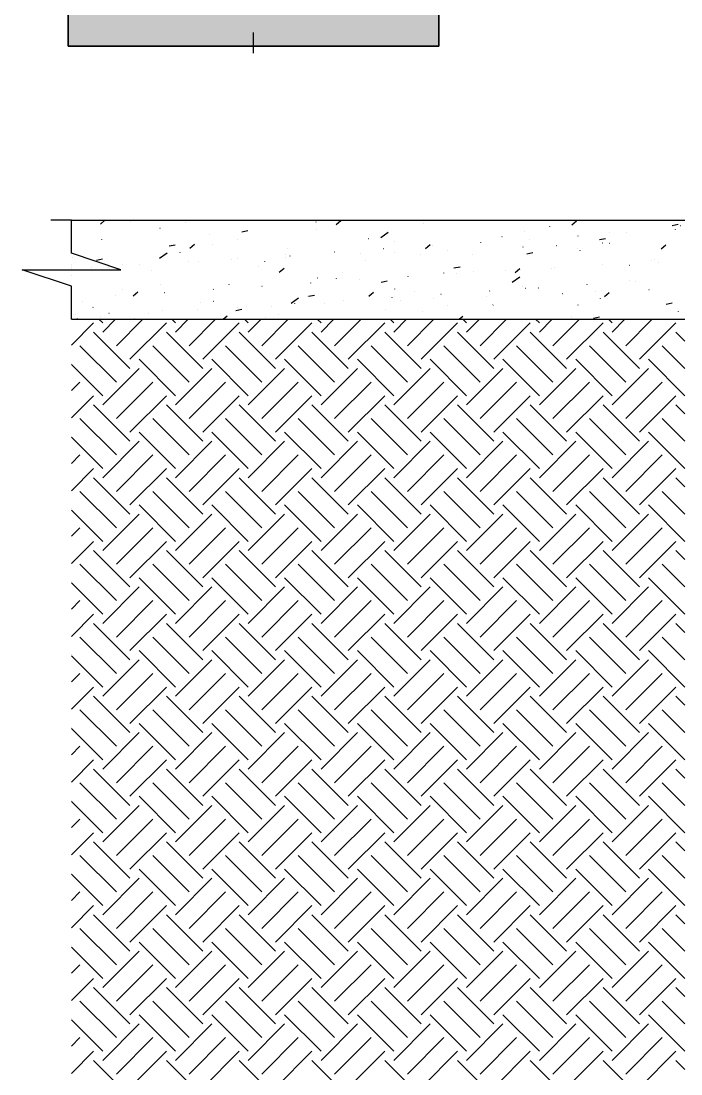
# Model space of a CAD drawing. Extents: x 0 to 119, y 0 to 84.
# Drawn here: x 52.22 to 55.42, y 27.98 to 33.09 of the extents above; entities that cross this region are included whole.
import ezdxf

# ---------------------------------------------------------------- set-up
doc = ezdxf.new("R2010")
doc.units = 0
doc.header["$MEASUREMENT"] = 0
doc.linetypes.add('ESTILO_TQS_0002', pattern=[0.4, 0.1, -0.3])
for name, color, linetype in [('1', 3, 'CONTINUOUS'), ('10', 252, 'CONTINUOUS'), ('18', 6, 'CONTINUOUS'), ('3', 7, 'CONTINUOUS'), ('32', 250, 'CONTINUOUS'), ('50', 7, 'CONTINUOUS')]:
    doc.layers.add(name, color=color, linetype=linetype)

msp = doc.modelspace()

# ---------------------------------------------------------------- linework, layer by layer
at = {"layer": '1', "color": 3, "linetype": 'Continuous'}
for p, q in [((52.612019, 31.621447), (52.59403, 31.639437)), ((52.612019, 31.577253), (52.674202, 31.639437)), ((52.67831, 31.510962), (52.806785, 31.639437)), ((52.965572, 31.621447), (52.947583, 31.639437)), ((52.965572, 31.577253), (53.027756, 31.639437)), ((53.031864, 31.510962), (53.160338, 31.639437)), ((53.319126, 31.621447), (53.301136, 31.639437)), ((53.319126, 31.577253), (53.381309, 31.639437)), ((53.385417, 31.510962), (53.513892, 31.639437)), ((53.672679, 31.621447), (53.65469, 31.639437)), ((53.672679, 31.577253), (53.734863, 31.639437)), ((53.73897, 31.510962), (53.867445, 31.639437)), ((54.026232, 31.621447), (54.008243, 31.639437)), ((54.026232, 31.577253), (54.088416, 31.639437)), ((54.092524, 31.510962), (54.220998, 31.639437)), ((54.379786, 31.621447), (54.361796, 31.639437)), ((54.379786, 31.577253), (54.441969, 31.639437)), ((54.446077, 31.510962), (54.574552, 31.639437)), ((54.733339, 31.621447), (54.71535, 31.639437)), ((54.733339, 31.577253), (54.795523, 31.639437)), ((54.79963, 31.510962), (54.928105, 31.639437)), ((55.086893, 31.621447), (55.068903, 31.639437)), ((55.086893, 31.577253), (55.149076, 31.639437)), ((55.153184, 31.510962), (55.281659, 31.639437)), ((52.460299, 31.513921), (52.567825, 31.621447)), ((52.744601, 31.44467), (52.921378, 31.621447)), ((53.098155, 31.44467), (53.274931, 31.621447)), ((53.451708, 31.44467), (53.628485, 31.621447)), ((53.805262, 31.44467), (53.982038, 31.621447)), ((54.158815, 31.44467), (54.335592, 31.621447)), ((54.512368, 31.44467), (54.689145, 31.621447)), ((54.865922, 31.44467), (55.042698, 31.621447)), ((55.219475, 31.44467), (55.396252, 31.621447)), ((52.744601, 31.400476), (52.567825, 31.577253)), ((53.098155, 31.400476), (52.921378, 31.577253)), ((53.451708, 31.400476), (53.274931, 31.577253)), ((53.805262, 31.400476), (53.628485, 31.577253)), ((54.158815, 31.400476), (53.982038, 31.577253)), ((54.512368, 31.400476), (54.335592, 31.577253)), ((54.865922, 31.400476), (54.689145, 31.577253)), ((55.219475, 31.400476), (55.042698, 31.577253)), ((55.440299, 31.533206), (55.396252, 31.577253)), ((52.67831, 31.334185), (52.501533, 31.510962)), ((53.031864, 31.334185), (52.855087, 31.510962)), ((53.385417, 31.334185), (53.20864, 31.510962)), ((53.73897, 31.334185), (53.562194, 31.510962)), ((54.092524, 31.334185), (53.915747, 31.510962)), ((54.446077, 31.334185), (54.2693, 31.510962)), ((54.79963, 31.334185), (54.622854, 31.510962)), ((55.153184, 31.334185), (54.976407, 31.510962)), ((55.440299, 31.400624), (55.329961, 31.510962)), ((52.965572, 31.267894), (52.788796, 31.44467)), ((53.319126, 31.267894), (53.142349, 31.44467)), ((53.672679, 31.267894), (53.495902, 31.44467)), ((54.026232, 31.267894), (53.849456, 31.44467)), ((54.379786, 31.267894), (54.203009, 31.44467)), ((54.733339, 31.267894), (54.556563, 31.44467)), ((55.086893, 31.267894), (54.910116, 31.44467)), ((55.440299, 31.268041), (55.263669, 31.44467)), ((52.460299, 31.425533), (52.460299, 31.425533)), ((52.612019, 31.267894), (52.460299, 31.419614)), ((52.612019, 31.2237), (52.788796, 31.400476)), ((52.965572, 31.2237), (53.142349, 31.400476)), ((53.319126, 31.2237), (53.495902, 31.400476)), ((53.672679, 31.2237), (53.849456, 31.400476)), ((54.026232, 31.2237), (54.203009, 31.400476)), ((54.379786, 31.2237), (54.556563, 31.400476)), ((54.733339, 31.2237), (54.910116, 31.400476)), ((55.086893, 31.2237), (55.263669, 31.400476)), ((52.460299, 31.29295), (52.501533, 31.334185)), ((52.67831, 31.157408), (52.855087, 31.334185)), ((53.031864, 31.157408), (53.20864, 31.334185)), ((53.385417, 31.157408), (53.562194, 31.334185)), ((53.73897, 31.157408), (53.915747, 31.334185)), ((54.092524, 31.157408), (54.2693, 31.334185)), ((54.446077, 31.157408), (54.622854, 31.334185)), ((54.79963, 31.157408), (54.976407, 31.334185)), ((55.153184, 31.157408), (55.329961, 31.334185)), ((52.460299, 31.160368), (52.567825, 31.267894)), ((52.744601, 31.091117), (52.921378, 31.267894)), ((53.098155, 31.091117), (53.274931, 31.267894)), ((53.451708, 31.091117), (53.628485, 31.267894)), ((53.805262, 31.091117), (53.982038, 31.267894)), ((54.158815, 31.091117), (54.335592, 31.267894)), ((54.512368, 31.091117), (54.689145, 31.267894)), ((54.865922, 31.091117), (55.042698, 31.267894)), ((55.219475, 31.091117), (55.396252, 31.267894)), ((52.744601, 31.046923), (52.567825, 31.2237)), ((53.098155, 31.046923), (52.921378, 31.2237)), ((53.451708, 31.046923), (53.274931, 31.2237)), ((53.805262, 31.046923), (53.628485, 31.2237)), ((54.158815, 31.046923), (53.982038, 31.2237)), ((54.512368, 31.046923), (54.335592, 31.2237)), ((54.865922, 31.046923), (54.689145, 31.2237)), ((55.219475, 31.046923), (55.042698, 31.2237)), ((55.440299, 31.179653), (55.396252, 31.2237)), ((52.67831, 30.980632), (52.501533, 31.157408)), ((53.031864, 30.980632), (52.855087, 31.157408)), ((53.385417, 30.980632), (53.20864, 31.157408)), ((53.73897, 30.980632), (53.562194, 31.157408)), ((54.092524, 30.980632), (53.915747, 31.157408)), ((54.446077, 30.980632), (54.2693, 31.157408)), ((54.79963, 30.980632), (54.622854, 31.157408)), ((55.153184, 30.980632), (54.976407, 31.157408)), ((55.440299, 31.04707), (55.329961, 31.157408)), ((52.965572, 30.91434), (52.788796, 31.091117)), ((53.319126, 30.91434), (53.142349, 31.091117)), ((53.672679, 30.91434), (53.495902, 31.091117)), ((54.026232, 30.91434), (53.849456, 31.091117)), ((54.379786, 30.91434), (54.203009, 31.091117)), ((54.733339, 30.91434), (54.556563, 31.091117)), ((55.086893, 30.91434), (54.910116, 31.091117)), ((55.440299, 30.914488), (55.263669, 31.091117)), ((52.460299, 31.071979), (52.460299, 31.071979)), ((52.612019, 30.91434), (52.460299, 31.06606)), ((52.612019, 30.870146), (52.788796, 31.046923)), ((52.965572, 30.870146), (53.142349, 31.046923)), ((53.319126, 30.870146), (53.495902, 31.046923)), ((53.672679, 30.870146), (53.849456, 31.046923)), ((54.026232, 30.870146), (54.203009, 31.046923)), ((54.379786, 30.870146), (54.556563, 31.046923)), ((54.733339, 30.870146), (54.910116, 31.046923)), ((55.086893, 30.870146), (55.263669, 31.046923)), ((52.460299, 30.939397), (52.501533, 30.980632)), ((52.67831, 30.803855), (52.855087, 30.980632)), ((53.031864, 30.803855), (53.20864, 30.980632)), ((53.385417, 30.803855), (53.562194, 30.980632)), ((53.73897, 30.803855), (53.915747, 30.980632)), ((54.092524, 30.803855), (54.2693, 30.980632)), ((54.446077, 30.803855), (54.622854, 30.980632)), ((54.79963, 30.803855), (54.976407, 30.980632)), ((55.153184, 30.803855), (55.329961, 30.980632)), ((52.460299, 30.806814), (52.567825, 30.91434)), ((52.744601, 30.69337), (52.567825, 30.870146)), ((52.744601, 30.737564), (52.921378, 30.91434)), ((53.098155, 30.69337), (52.921378, 30.870146)), ((53.098155, 30.737564), (53.274931, 30.91434)), ((53.451708, 30.69337), (53.274931, 30.870146)), ((53.451708, 30.737564), (53.628485, 30.91434)), ((53.805262, 30.69337), (53.628485, 30.870146)), ((53.805262, 30.737564), (53.982038, 30.91434)), ((54.158815, 30.69337), (53.982038, 30.870146)), ((54.158815, 30.737564), (54.335592, 30.91434)), ((54.512368, 30.69337), (54.335592, 30.870146)), ((54.512368, 30.737564), (54.689145, 30.91434)), ((54.865922, 30.69337), (54.689145, 30.870146)), ((54.865922, 30.737564), (55.042698, 30.91434)), ((55.219475, 30.69337), (55.042698, 30.870146)), ((55.219475, 30.737564), (55.396252, 30.91434)), ((55.440299, 30.826099), (55.396252, 30.870146)), ((52.67831, 30.627078), (52.501533, 30.803855)), ((53.031864, 30.627078), (52.855087, 30.803855)), ((53.385417, 30.627078), (53.20864, 30.803855)), ((53.73897, 30.627078), (53.562194, 30.803855)), ((54.092524, 30.627078), (53.915747, 30.803855)), ((54.446077, 30.627078), (54.2693, 30.803855)), ((54.79963, 30.627078), (54.622854, 30.803855)), ((55.153184, 30.627078), (54.976407, 30.803855)), ((55.440299, 30.693517), (55.329961, 30.803855)), ((52.460299, 30.718426), (52.460299, 30.718426)), ((52.965572, 30.560787), (52.788796, 30.737564)), ((53.319126, 30.560787), (53.142349, 30.737564)), ((53.672679, 30.560787), (53.495902, 30.737564)), ((54.026232, 30.560787), (53.849456, 30.737564)), ((54.379786, 30.560787), (54.203009, 30.737564)), ((54.733339, 30.560787), (54.556563, 30.737564)), ((55.086893, 30.560787), (54.910116, 30.737564)), ((55.440299, 30.560934), (55.263669, 30.737564)), ((52.612019, 30.560787), (52.460299, 30.712507)), ((52.612019, 30.516593), (52.788796, 30.69337)), ((52.965572, 30.516593), (53.142349, 30.69337)), ((53.319126, 30.516593), (53.495902, 30.69337)), ((53.672679, 30.516593), (53.849456, 30.69337)), ((54.026232, 30.516593), (54.203009, 30.69337)), ((54.379786, 30.516593), (54.556563, 30.69337)), ((54.733339, 30.516593), (54.910116, 30.69337)), ((55.086893, 30.516593), (55.263669, 30.69337)), ((52.460299, 30.585844), (52.501533, 30.627078)), ((52.67831, 30.450302), (52.855087, 30.627078)), ((53.031864, 30.450302), (53.20864, 30.627078)), ((53.385417, 30.450302), (53.562194, 30.627078)), ((53.73897, 30.450302), (53.915747, 30.627078)), ((54.092524, 30.450302), (54.2693, 30.627078)), ((54.446077, 30.450302), (54.622854, 30.627078)), ((54.79963, 30.450302), (54.976407, 30.627078)), ((55.153184, 30.450302), (55.329961, 30.627078)), ((52.460299, 30.453261), (52.567825, 30.560787)), ((52.744601, 30.339816), (52.567825, 30.516593)), ((52.744601, 30.38401), (52.921378, 30.560787)), ((53.098155, 30.339816), (52.921378, 30.516593)), ((53.098155, 30.38401), (53.274931, 30.560787)), ((53.451708, 30.339816), (53.274931, 30.516593)), ((53.451708, 30.38401), (53.628485, 30.560787)), ((53.805262, 30.339816), (53.628485, 30.516593)), ((53.805262, 30.38401), (53.982038, 30.560787)), ((54.158815, 30.339816), (53.982038, 30.516593)), ((54.158815, 30.38401), (54.335592, 30.560787)), ((54.512368, 30.339816), (54.335592, 30.516593)), ((54.512368, 30.38401), (54.689145, 30.560787)), ((54.865922, 30.339816), (54.689145, 30.516593)), ((54.865922, 30.38401), (55.042698, 30.560787)), ((55.219475, 30.339816), (55.042698, 30.516593)), ((55.219475, 30.38401), (55.396252, 30.560787)), ((55.440299, 30.472546), (55.396252, 30.516593)), ((52.67831, 30.273525), (52.501533, 30.450302)), ((53.031864, 30.273525), (52.855087, 30.450302)), ((53.385417, 30.273525), (53.20864, 30.450302)), ((53.73897, 30.273525), (53.562194, 30.450302)), ((54.092524, 30.273525), (53.915747, 30.450302)), ((54.446077, 30.273525), (54.2693, 30.450302)), ((54.79963, 30.273525), (54.622854, 30.450302)), ((55.153184, 30.273525), (54.976407, 30.450302)), ((55.440299, 30.339963), (55.329961, 30.450302)), ((52.460299, 30.364873), (52.460299, 30.364873)), ((52.612019, 30.207234), (52.460299, 30.358954)), ((52.965572, 30.207234), (52.788796, 30.38401)), ((53.319126, 30.207234), (53.142349, 30.38401)), ((53.672679, 30.207234), (53.495902, 30.38401)), ((54.026232, 30.207234), (53.849456, 30.38401)), ((54.379786, 30.207234), (54.203009, 30.38401)), ((54.733339, 30.207234), (54.556563, 30.38401)), ((55.086893, 30.207234), (54.910116, 30.38401)), ((55.440299, 30.207381), (55.263669, 30.38401)), ((52.612019, 30.163039), (52.788796, 30.339816)), ((52.965572, 30.163039), (53.142349, 30.339816)), ((53.319126, 30.163039), (53.495902, 30.339816)), ((53.672679, 30.163039), (53.849456, 30.339816)), ((54.026232, 30.163039), (54.203009, 30.339816)), ((54.379786, 30.163039), (54.556563, 30.339816)), ((54.733339, 30.163039), (54.910116, 30.339816)), ((55.086893, 30.163039), (55.263669, 30.339816)), ((52.460299, 30.23229), (52.501533, 30.273525)), ((52.67831, 30.096748), (52.855087, 30.273525)), ((53.031864, 30.096748), (53.20864, 30.273525)), ((53.385417, 30.096748), (53.562194, 30.273525)), ((53.73897, 30.096748), (53.915747, 30.273525)), ((54.092524, 30.096748), (54.2693, 30.273525)), ((54.446077, 30.096748), (54.622854, 30.273525)), ((54.79963, 30.096748), (54.976407, 30.273525)), ((55.153184, 30.096748), (55.329961, 30.273525)), ((52.460299, 30.099708), (52.567825, 30.207234)), ((52.744601, 30.030457), (52.921378, 30.207234)), ((53.098155, 30.030457), (53.274931, 30.207234)), ((53.451708, 30.030457), (53.628485, 30.207234)), ((53.805262, 30.030457), (53.982038, 30.207234)), ((54.158815, 30.030457), (54.335592, 30.207234)), ((54.512368, 30.030457), (54.689145, 30.207234)), ((54.865922, 30.030457), (55.042698, 30.207234)), ((55.219475, 30.030457), (55.396252, 30.207234)), ((52.744601, 29.986263), (52.567825, 30.163039)), ((53.098155, 29.986263), (52.921378, 30.163039)), ((53.451708, 29.986263), (53.274931, 30.163039)), ((53.805262, 29.986263), (53.628485, 30.163039)), ((54.158815, 29.986263), (53.982038, 30.163039)), ((54.512368, 29.986263), (54.335592, 30.163039)), ((54.865922, 29.986263), (54.689145, 30.163039)), ((55.219475, 29.986263), (55.042698, 30.163039)), ((55.440299, 30.118992), (55.396252, 30.163039)), ((52.67831, 29.919971), (52.501533, 30.096748)), ((53.031864, 29.919971), (52.855087, 30.096748)), ((53.385417, 29.919971), (53.20864, 30.096748)), ((53.73897, 29.919971), (53.562194, 30.096748)), ((54.092524, 29.919971), (53.915747, 30.096748)), ((54.446077, 29.919971), (54.2693, 30.096748)), ((54.79963, 29.919971), (54.622854, 30.096748)), ((55.153184, 29.919971), (54.976407, 30.096748)), ((55.440299, 29.98641), (55.329961, 30.096748)), ((52.460299, 30.011319), (52.460299, 30.011319)), ((52.612019, 29.85368), (52.460299, 30.0054)), ((52.965572, 29.85368), (52.788796, 30.030457)), ((53.319126, 29.85368), (53.142349, 30.030457)), ((53.672679, 29.85368), (53.495902, 30.030457)), ((54.026232, 29.85368), (53.849456, 30.030457)), ((54.379786, 29.85368), (54.203009, 30.030457)), ((54.733339, 29.85368), (54.556563, 30.030457)), ((55.086893, 29.85368), (54.910116, 30.030457)), ((55.440299, 29.853827), (55.263669, 30.030457)), ((52.612019, 29.809486), (52.788796, 29.986263)), ((52.965572, 29.809486), (53.142349, 29.986263)), ((53.319126, 29.809486), (53.495902, 29.986263)), ((53.672679, 29.809486), (53.849456, 29.986263)), ((54.026232, 29.809486), (54.203009, 29.986263)), ((54.379786, 29.809486), (54.556563, 29.986263)), ((54.733339, 29.809486), (54.910116, 29.986263)), ((55.086893, 29.809486), (55.263669, 29.986263)), ((52.460299, 29.878737), (52.501533, 29.919971)), ((52.67831, 29.743195), (52.855087, 29.919971)), ((53.031864, 29.743195), (53.20864, 29.919971)), ((53.385417, 29.743195), (53.562194, 29.919971)), ((53.73897, 29.743195), (53.915747, 29.919971)), ((54.092524, 29.743195), (54.2693, 29.919971)), ((54.446077, 29.743195), (54.622854, 29.919971)), ((54.79963, 29.743195), (54.976407, 29.919971)), ((55.153184, 29.743195), (55.329961, 29.919971)), ((52.460299, 29.746154), (52.567825, 29.85368)), ((52.744601, 29.676904), (52.921378, 29.85368)), ((53.098155, 29.676904), (53.274931, 29.85368)), ((53.451708, 29.676904), (53.628485, 29.85368)), ((53.805262, 29.676904), (53.982038, 29.85368)), ((54.158815, 29.676904), (54.335592, 29.85368)), ((54.512368, 29.676904), (54.689145, 29.85368)), ((54.865922, 29.676904), (55.042698, 29.85368)), ((55.219475, 29.676904), (55.396252, 29.85368)), ((52.744601, 29.632709), (52.567825, 29.809486)), ((53.098155, 29.632709), (52.921378, 29.809486)), ((53.451708, 29.632709), (53.274931, 29.809486)), ((53.805262, 29.632709), (53.628485, 29.809486)), ((54.158815, 29.632709), (53.982038, 29.809486)), ((54.512368, 29.632709), (54.335592, 29.809486)), ((54.865922, 29.632709), (54.689145, 29.809486)), ((55.219475, 29.632709), (55.042698, 29.809486)), ((55.440299, 29.765439), (55.396252, 29.809486)), ((52.67831, 29.566418), (52.501533, 29.743195)), ((53.031864, 29.566418), (52.855087, 29.743195)), ((53.385417, 29.566418), (53.20864, 29.743195)), ((53.73897, 29.566418), (53.562194, 29.743195)), ((54.092524, 29.566418), (53.915747, 29.743195)), ((54.446077, 29.566418), (54.2693, 29.743195)), ((54.79963, 29.566418), (54.622854, 29.743195)), ((55.153184, 29.566418), (54.976407, 29.743195)), ((55.440299, 29.632857), (55.329961, 29.743195)), ((52.460299, 29.657766), (52.460299, 29.657766)), ((52.612019, 29.500127), (52.460299, 29.651847)), ((52.965572, 29.500127), (52.788796, 29.676904)), ((53.319126, 29.500127), (53.142349, 29.676904)), ((53.672679, 29.500127), (53.495902, 29.676904)), ((54.026232, 29.500127), (53.849456, 29.676904)), ((54.379786, 29.500127), (54.203009, 29.676904)), ((54.733339, 29.500127), (54.556563, 29.676904)), ((55.086893, 29.500127), (54.910116, 29.676904)), ((55.440299, 29.500274), (55.263669, 29.676904)), ((52.612019, 29.455933), (52.788796, 29.632709)), ((52.965572, 29.455933), (53.142349, 29.632709)), ((53.319126, 29.455933), (53.495902, 29.632709)), ((53.672679, 29.455933), (53.849456, 29.632709)), ((54.026232, 29.455933), (54.203009, 29.632709)), ((54.379786, 29.455933), (54.556563, 29.632709)), ((54.733339, 29.455933), (54.910116, 29.632709)), ((55.086893, 29.455933), (55.263669, 29.632709)), ((52.460299, 29.525183), (52.501533, 29.566418)), ((52.67831, 29.389641), (52.855087, 29.566418)), ((53.031864, 29.389641), (53.20864, 29.566418)), ((53.385417, 29.389641), (53.562194, 29.566418)), ((53.73897, 29.389641), (53.915747, 29.566418)), ((54.092524, 29.389641), (54.2693, 29.566418)), ((54.446077, 29.389641), (54.622854, 29.566418)), ((54.79963, 29.389641), (54.976407, 29.566418)), ((55.153184, 29.389641), (55.329961, 29.566418)), ((52.460299, 29.392601), (52.567825, 29.500127)), ((52.744601, 29.32335), (52.921378, 29.500127)), ((53.098155, 29.32335), (53.274931, 29.500127)), ((53.451708, 29.32335), (53.628485, 29.500127)), ((53.805262, 29.32335), (53.982038, 29.500127)), ((54.158815, 29.32335), (54.335592, 29.500127)), ((54.512368, 29.32335), (54.689145, 29.500127)), ((54.865922, 29.32335), (55.042698, 29.500127)), ((55.219475, 29.32335), (55.396252, 29.500127)), ((52.744601, 29.279156), (52.567825, 29.455933)), ((53.098155, 29.279156), (52.921378, 29.455933)), ((53.451708, 29.279156), (53.274931, 29.455933)), ((53.805262, 29.279156), (53.628485, 29.455933)), ((54.158815, 29.279156), (53.982038, 29.455933)), ((54.512368, 29.279156), (54.335592, 29.455933)), ((54.865922, 29.279156), (54.689145, 29.455933)), ((55.219475, 29.279156), (55.042698, 29.455933)), ((55.440299, 29.411886), (55.396252, 29.455933)), ((52.67831, 29.212865), (52.501533, 29.389641)), ((53.031864, 29.212865), (52.855087, 29.389641)), ((53.385417, 29.212865), (53.20864, 29.389641)), ((53.73897, 29.212865), (53.562194, 29.389641)), ((54.092524, 29.212865), (53.915747, 29.389641)), ((54.446077, 29.212865), (54.2693, 29.389641)), ((54.79963, 29.212865), (54.622854, 29.389641)), ((55.153184, 29.212865), (54.976407, 29.389641)), ((55.440299, 29.279303), (55.329961, 29.389641)), ((52.460299, 29.304213), (52.460299, 29.304213)), ((52.612019, 29.146573), (52.460299, 29.298294)), ((52.965572, 29.146573), (52.788796, 29.32335)), ((53.319126, 29.146573), (53.142349, 29.32335)), ((53.672679, 29.146573), (53.495902, 29.32335)), ((54.026232, 29.146573), (53.849456, 29.32335)), ((54.379786, 29.146573), (54.203009, 29.32335)), ((54.733339, 29.146573), (54.556563, 29.32335)), ((55.086893, 29.146573), (54.910116, 29.32335)), ((55.440299, 29.146721), (55.263669, 29.32335)), ((52.612019, 29.102379), (52.788796, 29.279156)), ((52.965572, 29.102379), (53.142349, 29.279156)), ((53.319126, 29.102379), (53.495902, 29.279156)), ((53.672679, 29.102379), (53.849456, 29.279156)), ((54.026232, 29.102379), (54.203009, 29.279156)), ((54.379786, 29.102379), (54.556563, 29.279156)), ((54.733339, 29.102379), (54.910116, 29.279156)), ((55.086893, 29.102379), (55.263669, 29.279156)), ((52.460299, 29.17163), (52.501533, 29.212865)), ((52.67831, 29.036088), (52.855087, 29.212865)), ((53.031864, 29.036088), (53.20864, 29.212865)), ((53.385417, 29.036088), (53.562194, 29.212865)), ((53.73897, 29.036088), (53.915747, 29.212865)), ((54.092524, 29.036088), (54.2693, 29.212865)), ((54.446077, 29.036088), (54.622854, 29.212865)), ((54.79963, 29.036088), (54.976407, 29.212865)), ((55.153184, 29.036088), (55.329961, 29.212865)), ((52.460299, 29.039047), (52.567825, 29.146573)), ((52.744601, 28.969797), (52.921378, 29.146573)), ((53.098155, 28.969797), (53.274931, 29.146573)), ((53.451708, 28.969797), (53.628485, 29.146573)), ((53.805262, 28.969797), (53.982038, 29.146573)), ((54.158815, 28.969797), (54.335592, 29.146573)), ((54.512368, 28.969797), (54.689145, 29.146573)), ((54.865922, 28.969797), (55.042698, 29.146573)), ((55.219475, 28.969797), (55.396252, 29.146573)), ((52.744601, 28.925603), (52.567825, 29.102379)), ((53.098155, 28.925603), (52.921378, 29.102379)), ((53.451708, 28.925603), (53.274931, 29.102379)), ((53.805262, 28.925603), (53.628485, 29.102379)), ((54.158815, 28.925603), (53.982038, 29.102379)), ((54.512368, 28.925603), (54.335592, 29.102379)), ((54.865922, 28.925603), (54.689145, 29.102379)), ((55.219475, 28.925603), (55.042698, 29.102379)), ((55.440299, 29.058332), (55.396252, 29.102379)), ((52.67831, 28.859311), (52.501533, 29.036088)), ((53.031864, 28.859311), (52.855087, 29.036088)), ((53.385417, 28.859311), (53.20864, 29.036088)), ((53.73897, 28.859311), (53.562194, 29.036088)), ((54.092524, 28.859311), (53.915747, 29.036088)), ((54.446077, 28.859311), (54.2693, 29.036088)), ((54.79963, 28.859311), (54.622854, 29.036088)), ((55.153184, 28.859311), (54.976407, 29.036088)), ((55.440299, 28.92575), (55.329961, 29.036088)), ((52.460299, 28.950659), (52.460299, 28.950659)), ((52.612019, 28.79302), (52.460299, 28.94474)), ((52.965572, 28.79302), (52.788796, 28.969797)), ((53.319126, 28.79302), (53.142349, 28.969797)), ((53.672679, 28.79302), (53.495902, 28.969797)), ((54.026232, 28.79302), (53.849456, 28.969797)), ((54.379786, 28.79302), (54.203009, 28.969797)), ((54.733339, 28.79302), (54.556563, 28.969797)), ((55.086893, 28.79302), (54.910116, 28.969797)), ((55.440299, 28.793167), (55.263669, 28.969797)), ((52.612019, 28.748826), (52.788796, 28.925603)), ((52.965572, 28.748826), (53.142349, 28.925603)), ((53.319126, 28.748826), (53.495902, 28.925603)), ((53.672679, 28.748826), (53.849456, 28.925603)), ((54.026232, 28.748826), (54.203009, 28.925603)), ((54.379786, 28.748826), (54.556563, 28.925603)), ((54.733339, 28.748826), (54.910116, 28.925603)), ((55.086893, 28.748826), (55.263669, 28.925603)), ((52.460299, 28.818077), (52.501533, 28.859311)), ((52.67831, 28.682535), (52.855087, 28.859311)), ((53.031864, 28.682535), (53.20864, 28.859311)), ((53.385417, 28.682535), (53.562194, 28.859311)), ((53.73897, 28.682535), (53.915747, 28.859311)), ((54.092524, 28.682535), (54.2693, 28.859311)), ((54.446077, 28.682535), (54.622854, 28.859311)), ((54.79963, 28.682535), (54.976407, 28.859311)), ((55.153184, 28.682535), (55.329961, 28.859311)), ((52.460299, 28.685494), (52.567825, 28.79302)), ((52.744601, 28.616243), (52.921378, 28.79302)), ((53.098155, 28.616243), (53.274931, 28.79302)), ((53.451708, 28.616243), (53.628485, 28.79302)), ((53.805262, 28.616243), (53.982038, 28.79302)), ((54.158815, 28.616243), (54.335592, 28.79302)), ((54.512368, 28.616243), (54.689145, 28.79302)), ((54.865922, 28.616243), (55.042698, 28.79302)), ((55.219475, 28.616243), (55.396252, 28.79302)), ((52.744601, 28.572049), (52.567825, 28.748826)), ((53.098155, 28.572049), (52.921378, 28.748826)), ((53.451708, 28.572049), (53.274931, 28.748826)), ((53.805262, 28.572049), (53.628485, 28.748826)), ((54.158815, 28.572049), (53.982038, 28.748826)), ((54.512368, 28.572049), (54.335592, 28.748826)), ((54.865922, 28.572049), (54.689145, 28.748826)), ((55.219475, 28.572049), (55.042698, 28.748826)), ((55.440299, 28.704779), (55.396252, 28.748826)), ((52.67831, 28.505758), (52.501533, 28.682535)), ((53.031864, 28.505758), (52.855087, 28.682535)), ((53.385417, 28.505758), (53.20864, 28.682535)), ((53.73897, 28.505758), (53.562194, 28.682535)), ((54.092524, 28.505758), (53.915747, 28.682535)), ((54.446077, 28.505758), (54.2693, 28.682535)), ((54.79963, 28.505758), (54.622854, 28.682535)), ((55.153184, 28.505758), (54.976407, 28.682535)), ((55.440299, 28.572196), (55.329961, 28.682535)), ((52.460299, 28.597106), (52.460299, 28.597106)), ((52.612019, 28.439467), (52.460299, 28.591187)), ((52.612019, 28.395272), (52.788796, 28.572049)), ((52.965572, 28.439467), (52.788796, 28.616243)), ((52.965572, 28.395272), (53.142349, 28.572049)), ((53.319126, 28.439467), (53.142349, 28.616243)), ((53.319126, 28.395272), (53.495902, 28.572049)), ((53.672679, 28.439467), (53.495902, 28.616243)), ((53.672679, 28.395272), (53.849456, 28.572049)), ((54.026232, 28.439467), (53.849456, 28.616243)), ((54.026232, 28.395272), (54.203009, 28.572049)), ((54.379786, 28.439467), (54.203009, 28.616243)), ((54.379786, 28.395272), (54.556563, 28.572049)), ((54.733339, 28.439467), (54.556563, 28.616243)), ((54.733339, 28.395272), (54.910116, 28.572049)), ((55.086893, 28.439467), (54.910116, 28.616243)), ((55.086893, 28.395272), (55.263669, 28.572049)), ((55.440299, 28.439614), (55.263669, 28.616243)), ((52.460299, 28.464523), (52.501533, 28.505758)), ((52.67831, 28.328981), (52.855087, 28.505758)), ((53.031864, 28.328981), (53.20864, 28.505758)), ((53.385417, 28.328981), (53.562194, 28.505758)), ((53.73897, 28.328981), (53.915747, 28.505758)), ((54.092524, 28.328981), (54.2693, 28.505758)), ((54.446077, 28.328981), (54.622854, 28.505758)), ((54.79963, 28.328981), (54.976407, 28.505758)), ((55.153184, 28.328981), (55.329961, 28.505758)), ((52.460299, 28.331941), (52.567825, 28.439467)), ((52.744601, 28.26269), (52.921378, 28.439467)), ((53.098155, 28.26269), (53.274931, 28.439467)), ((53.451708, 28.26269), (53.628485, 28.439467)), ((53.805262, 28.26269), (53.982038, 28.439467)), ((54.158815, 28.26269), (54.335592, 28.439467)), ((54.512368, 28.26269), (54.689145, 28.439467)), ((54.865922, 28.26269), (55.042698, 28.439467)), ((55.219475, 28.26269), (55.396252, 28.439467)), ((52.744601, 28.218496), (52.567825, 28.395272)), ((53.098155, 28.218496), (52.921378, 28.395272)), ((53.451708, 28.218496), (53.274931, 28.395272)), ((53.805262, 28.218496), (53.628485, 28.395272)), ((54.158815, 28.218496), (53.982038, 28.395272)), ((54.512368, 28.218496), (54.335592, 28.395272)), ((54.865922, 28.218496), (54.689145, 28.395272)), ((55.219475, 28.218496), (55.042698, 28.395272)), ((55.440299, 28.351226), (55.396252, 28.395272)), ((52.67831, 28.152205), (52.501533, 28.328981)), ((53.031864, 28.152205), (52.855087, 28.328981)), ((53.385417, 28.152205), (53.20864, 28.328981)), ((53.73897, 28.152205), (53.562194, 28.328981)), ((54.092524, 28.152205), (53.915747, 28.328981)), ((54.446077, 28.152205), (54.2693, 28.328981)), ((54.79963, 28.152205), (54.622854, 28.328981)), ((55.153184, 28.152205), (54.976407, 28.328981)), ((55.440299, 28.218643), (55.329961, 28.328981)), ((52.460299, 28.243552), (52.460299, 28.243552)), ((52.612019, 28.085913), (52.460299, 28.237633)), ((52.612019, 28.041719), (52.788796, 28.218496)), ((52.965572, 28.085913), (52.788796, 28.26269)), ((52.965572, 28.041719), (53.142349, 28.218496)), ((53.319126, 28.085913), (53.142349, 28.26269)), ((53.319126, 28.041719), (53.495902, 28.218496)), ((53.672679, 28.085913), (53.495902, 28.26269)), ((53.672679, 28.041719), (53.849456, 28.218496)), ((54.026232, 28.085913), (53.849456, 28.26269)), ((54.026232, 28.041719), (54.203009, 28.218496)), ((54.379786, 28.085913), (54.203009, 28.26269)), ((54.379786, 28.041719), (54.556563, 28.218496)), ((54.733339, 28.085913), (54.556563, 28.26269)), ((54.733339, 28.041719), (54.910116, 28.218496)), ((55.086893, 28.085913), (54.910116, 28.26269)), ((55.086893, 28.041719), (55.263669, 28.218496)), ((55.440299, 28.08606), (55.263669, 28.26269)), ((52.460299, 28.11097), (52.501533, 28.152205)), ((52.67831, 27.975428), (52.855087, 28.152205)), ((53.031864, 27.975428), (53.20864, 28.152205)), ((53.385417, 27.975428), (53.562194, 28.152205)), ((53.73897, 27.975428), (53.915747, 28.152205)), ((54.092524, 27.975428), (54.2693, 28.152205)), ((54.446077, 27.975428), (54.622854, 28.152205)), ((54.79963, 27.975428), (54.976407, 28.152205)), ((55.153184, 27.975428), (55.329961, 28.152205)), ((52.460299, 27.978387), (52.567825, 28.085913)), ((52.744601, 27.909137), (52.921378, 28.085913)), ((53.098155, 27.909137), (53.274931, 28.085913)), ((53.451708, 27.909137), (53.628485, 28.085913)), ((53.805262, 27.909137), (53.982038, 28.085913)), ((54.158815, 27.909137), (54.335592, 28.085913)), ((54.512368, 27.909137), (54.689145, 28.085913)), ((54.865922, 27.909137), (55.042698, 28.085913)), ((55.219475, 27.909137), (55.396252, 28.085913)), ((52.744601, 27.864942), (52.567825, 28.041719)), ((53.098155, 27.864942), (52.921378, 28.041719)), ((53.451708, 27.864942), (53.274931, 28.041719)), ((53.805262, 27.864942), (53.628485, 28.041719)), ((54.158815, 27.864942), (53.982038, 28.041719)), ((54.512368, 27.864942), (54.335592, 28.041719)), ((54.865922, 27.864942), (54.689145, 28.041719)), ((55.219475, 27.864942), (55.042698, 28.041719)), ((55.440299, 27.997672), (55.396252, 28.041719))]:
    msp.add_line(p, q, dxfattribs=at)
at = {"layer": '10', "color": 252, "linetype": 'ESTILO_TQS_0002'}
msp.add_line((53.344566, 32.931389), (53.344566, 34.797589), dxfattribs=at)
at = {"layer": '10', "color": 252, "linetype": 'Continuous'}
for p, q in [((52.600759, 32.101289), (52.622387, 32.119437)), ((52.749193, 32.11359), (52.749258, 32.114085)), ((53.012398, 32.108782), (53.012886, 32.10889)), ((53.647825, 32.112502), (53.648313, 32.11261)), ((53.745868, 32.099755), (53.76885, 32.119039)), ((54.171858, 32.103206), (54.171924, 32.103701)), ((54.890977, 32.098222), (54.913959, 32.117505)), ((55.378905, 32.094413), (55.408353, 32.100137)), ((52.460299, 32.058224), (52.460299, 32.058224)), ((52.460299, 32.058224), (52.460299, 32.058224)), ((52.890361, 32.081727), (52.890849, 32.081835)), ((53.129278, 32.05064), (53.129343, 32.051136)), ((53.288273, 32.063553), (53.317722, 32.069277)), ((53.649981, 32.072461), (53.650046, 32.072957)), ((53.963101, 32.03617), (53.999422, 32.062738)), ((54.662402, 32.063126), (54.66289, 32.063234)), ((54.784439, 32.090181), (54.784927, 32.090289)), ((55.072647, 32.062077), (55.072712, 32.062573)), ((55.158092, 32.058394), (55.158397, 32.058791)), ((55.394645, 32.073703), (55.394949, 32.0741)), ((55.419866, 32.093901), (55.420354, 32.094009)), ((52.608085, 32.025101), (52.608151, 32.025596)), ((52.934887, 31.994862), (52.964336, 32.000586)), ((53.035426, 31.98482), (53.058407, 32.004104)), ((53.145033, 32.001035), (53.145521, 32.001144)), ((53.26707, 32.02809), (53.267558, 32.028199)), ((53.902497, 32.03181), (53.902985, 32.031918)), ((54.030751, 32.014717), (54.030816, 32.015212)), ((54.180535, 31.983287), (54.203516, 32.00257)), ((54.211882, 31.997156), (54.212186, 31.997552)), ((54.448434, 32.012465), (54.448739, 32.012862)), ((54.551944, 32.040256), (54.552009, 32.040752)), ((54.684987, 32.027775), (54.685291, 32.028172)), ((54.815926, 31.99782), (54.816426, 31.997842)), ((54.92154, 32.043084), (54.921844, 32.043481)), ((55.025519, 32.025722), (55.054968, 32.031446)), ((55.03911, 32.009489), (55.039599, 32.009597)), ((55.07468, 32.009117), (55.075179, 32.009139)), ((55.325644, 31.981753), (55.348625, 32.001037)), ((52.460299, 31.986385), (52.460299, 31.986385)), ((52.460299, 31.986385), (52.460299, 31.986385)), ((52.460299, 31.986385), (52.460299, 31.986385)), ((52.460299, 31.983429), (52.460299, 31.983429)), ((52.888326, 31.935069), (52.924647, 31.961636)), ((52.988171, 31.962151), (52.988236, 31.962647)), ((53.502224, 31.951227), (53.502528, 31.951624)), ((53.508874, 31.983972), (53.508939, 31.984468)), ((53.521742, 31.947399), (53.52223, 31.947507)), ((53.738776, 31.966537), (53.739081, 31.966933)), ((53.865332, 31.956316), (53.865832, 31.956338)), ((53.975329, 31.981846), (53.975633, 31.982243)), ((54.027677, 31.963404), (54.028177, 31.963426)), ((54.157169, 31.951118), (54.157657, 31.951227)), ((54.286431, 31.974702), (54.28693, 31.974723)), ((54.410836, 31.951767), (54.410902, 31.952263)), ((54.653581, 31.990732), (54.654081, 31.990753)), ((54.672133, 31.95703), (54.701582, 31.962755)), ((54.917073, 31.982434), (54.917562, 31.982542)), ((54.931539, 31.973588), (54.931604, 31.974084)), ((52.460299, 31.902611), (52.460299, 31.902611)), ((52.460299, 31.894971), (52.460299, 31.894971)), ((52.460299, 31.894971), (52.460299, 31.894971)), ((52.466978, 31.936612), (52.467043, 31.937108)), ((52.581501, 31.92617), (52.61095, 31.931895)), ((52.709933, 31.90587), (52.710432, 31.905892)), ((52.792566, 31.905299), (52.79287, 31.905695)), ((53.029118, 31.920608), (53.029423, 31.921005)), ((53.077083, 31.9219), (53.077583, 31.921922)), ((53.239428, 31.928988), (53.239928, 31.92901)), ((53.265671, 31.935918), (53.265975, 31.936314)), ((53.367766, 31.895484), (53.367831, 31.895979)), ((53.399705, 31.920344), (53.400193, 31.920452)), ((53.498182, 31.940286), (53.498681, 31.940308)), ((53.889644, 31.926228), (53.889709, 31.926724)), ((54.318747, 31.888339), (54.348196, 31.894063)), ((55.041819, 31.906863), (55.042123, 31.90726)), ((55.171745, 31.901743), (55.172233, 31.901851)), ((55.278372, 31.922173), (55.278676, 31.92257)), ((55.293782, 31.928797), (55.29427, 31.928906)), ((55.31231, 31.915844), (55.312375, 31.91634)), ((52.460299, 31.885877), (52.460299, 31.885877)), ((52.460299, 31.885877), (52.460299, 31.885877)), ((52.460299, 31.885877), (52.460299, 31.885877)), ((52.460299, 31.849233), (52.460299, 31.849233)), ((52.460299, 31.849233), (52.460299, 31.849233)), ((52.556013, 31.889989), (52.556317, 31.890386)), ((52.6398, 31.889028), (52.640288, 31.889136)), ((52.847063, 31.873662), (52.847129, 31.874158)), ((53.470092, 31.868352), (53.493074, 31.887635)), ((53.776413, 31.866707), (53.776901, 31.866815)), ((54.095608, 31.845625), (54.095913, 31.846022)), ((54.269729, 31.863278), (54.269794, 31.863774)), ((54.332161, 31.860935), (54.332465, 31.861332)), ((54.41184, 31.870427), (54.412328, 31.870535)), ((54.568714, 31.876244), (54.569018, 31.876641)), ((54.602029, 31.818465), (54.63835, 31.845032)), ((54.615202, 31.866818), (54.638183, 31.886102)), ((54.790432, 31.8851), (54.790497, 31.885595)), ((54.805266, 31.891554), (54.805571, 31.891951)), ((52.894471, 31.808336), (52.894959, 31.808444)), ((53.226659, 31.806995), (53.226724, 31.807491)), ((53.38595, 31.799697), (53.386255, 31.800093)), ((53.622503, 31.815006), (53.622807, 31.815403)), ((53.654376, 31.839652), (53.654864, 31.83976)), ((53.748537, 31.837739), (53.748602, 31.838235)), ((53.859056, 31.830316), (53.85936, 31.830712)), ((53.965361, 31.819648), (53.99481, 31.825372)), ((54.649325, 31.796611), (54.64939, 31.797107)), ((54.72841, 31.791393), (54.728714, 31.79179)), ((54.964963, 31.806703), (54.965267, 31.807099)), ((55.171202, 31.827355), (55.171268, 31.827851)), ((55.201515, 31.822012), (55.20182, 31.822409)), ((52.460299, 31.765252), (52.460299, 31.765252)), ((52.676292, 31.753768), (52.676597, 31.754165)), ((52.705956, 31.785173), (52.706021, 31.785669)), ((52.75965, 31.753417), (52.782631, 31.7727)), ((52.912845, 31.769078), (52.913149, 31.769474)), ((53.149398, 31.784387), (53.149702, 31.784784)), ((53.527255, 31.717363), (53.563575, 31.743931)), ((53.607429, 31.74925), (53.607495, 31.749746)), ((53.611976, 31.750957), (53.641424, 31.756681)), ((53.904759, 31.751883), (53.92774, 31.771167)), ((53.909048, 31.75896), (53.909536, 31.759069)), ((54.018752, 31.745464), (54.019056, 31.745861)), ((54.031085, 31.786015), (54.031573, 31.786123)), ((54.128622, 31.774789), (54.128687, 31.775285)), ((54.255305, 31.760774), (54.255609, 31.761171)), ((54.477631, 31.748927), (54.478131, 31.748948)), ((54.491857, 31.776083), (54.492162, 31.77648)), ((54.666512, 31.789735), (54.667, 31.789843)), ((54.844781, 31.764957), (54.845281, 31.764979)), ((55.007127, 31.772045), (55.007626, 31.772067)), ((55.030095, 31.738866), (55.03016, 31.739362)), ((55.049868, 31.750349), (55.072849, 31.769633)), ((55.26588, 31.783342), (55.26638, 31.783364)), ((52.460299, 31.712082), (52.460299, 31.712082)), ((52.513716, 31.723925), (52.514204, 31.724033)), ((52.564849, 31.696685), (52.564914, 31.69718)), ((53.085552, 31.718506), (53.085617, 31.719002)), ((53.149143, 31.727645), (53.149631, 31.727753)), ((53.25859, 31.682265), (53.288039, 31.68799)), ((53.268283, 31.696125), (53.268783, 31.696147)), ((53.309094, 31.699536), (53.309398, 31.699933)), ((53.430628, 31.703214), (53.431128, 31.703235)), ((53.545647, 31.714845), (53.545951, 31.715242)), ((53.689382, 31.714511), (53.689881, 31.714533)), ((53.782199, 31.730155), (53.782504, 31.730552)), ((54.056532, 31.730541), (54.057032, 31.730563)), ((54.218878, 31.737629), (54.219377, 31.737651)), ((54.285756, 31.705324), (54.286244, 31.705432)), ((54.508217, 31.708122), (54.508283, 31.708618)), ((54.921183, 31.709043), (54.921672, 31.709152)), ((55.349222, 31.713125), (55.378671, 31.71885)), ((52.460299, 31.660848), (52.460299, 31.660848)), ((52.460299, 31.660848), (52.460299, 31.660848)), ((52.460299, 31.660848), (52.460299, 31.660848)), ((52.480034, 31.66171), (52.480534, 31.661732)), ((52.484162, 31.639437), (52.4888, 31.642829)), ((52.557312, 31.639437), (52.557312, 31.639437)), ((52.557312, 31.639437), (52.557312, 31.639437)), ((52.588562, 31.639437), (52.588562, 31.639437)), ((52.588562, 31.639437), (52.588562, 31.639437)), ((52.599436, 31.653607), (52.59974, 31.654004)), ((52.623813, 31.639437), (52.623813, 31.639437)), ((52.642379, 31.668798), (52.642879, 31.66882)), ((52.686769, 31.639437), (52.686769, 31.639437)), ((52.686769, 31.639437), (52.686769, 31.639437)), ((52.751262, 31.639437), (52.751262, 31.639437)), ((52.768387, 31.643233), (52.768876, 31.643341)), ((52.813368, 31.639437), (52.813368, 31.639437)), ((52.813368, 31.639437), (52.813368, 31.639437)), ((52.816227, 31.639437), (52.816227, 31.639437)), ((52.816227, 31.639437), (52.816227, 31.639437)), ((52.835989, 31.668917), (52.836293, 31.669314)), ((52.901133, 31.680095), (52.901632, 31.680117)), ((52.945684, 31.639437), (52.945684, 31.639437)), ((52.945684, 31.639437), (52.945684, 31.639437)), ((53.038173, 31.639437), (53.038173, 31.639437)), ((53.038173, 31.639437), (53.038173, 31.639437)), ((53.038254, 31.639437), (53.038254, 31.639437)), ((53.072541, 31.684226), (53.072846, 31.684623)), ((53.075142, 31.639437), (53.075142, 31.639437)), ((53.197282, 31.639437), (53.217298, 31.656232)), ((53.204599, 31.639437), (53.204599, 31.639437)), ((53.262978, 31.639437), (53.262978, 31.639437)), ((53.262978, 31.639437), (53.262978, 31.639437)), ((53.334057, 31.639437), (53.334057, 31.639437)), ((53.369911, 31.639437), (53.369911, 31.639437)), ((53.369911, 31.639437), (53.369911, 31.639437)), ((53.403815, 31.646953), (53.404303, 31.647061)), ((53.420719, 31.639437), (53.420719, 31.639437)), ((53.463514, 31.639437), (53.463514, 31.639437)), ((53.463514, 31.639437), (53.463514, 31.639437)), ((53.463514, 31.639437), (53.463514, 31.639437)), ((53.466322, 31.660761), (53.466387, 31.661257)), ((53.487783, 31.639437), (53.487783, 31.639437)), ((53.487783, 31.639437), (53.487783, 31.639437)), ((53.592972, 31.639437), (53.592972, 31.639437)), ((53.592972, 31.639437), (53.592972, 31.639437)), ((53.592972, 31.639437), (53.592972, 31.639437)), ((53.712589, 31.639437), (53.712589, 31.639437)), ((53.712589, 31.639437), (53.712589, 31.639437)), ((53.72243, 31.639437), (53.72243, 31.639437)), ((53.72243, 31.639437), (53.72243, 31.639437)), ((53.72243, 31.639437), (53.72243, 31.639437)), ((53.77075, 31.639437), (53.77075, 31.639437)), ((53.851887, 31.639437), (53.851887, 31.639437)), ((53.851887, 31.639437), (53.851887, 31.639437)), ((53.851887, 31.639437), (53.851887, 31.639437)), ((53.937394, 31.639437), (53.937394, 31.639437)), ((53.937394, 31.639437), (53.937394, 31.639437)), ((53.981345, 31.639437), (53.981345, 31.639437)), ((53.981345, 31.639437), (53.981345, 31.639437)), ((53.987514, 31.686301), (53.98758, 31.686796)), ((53.988559, 31.639437), (53.988559, 31.639437)), ((53.988559, 31.639437), (53.988559, 31.639437)), ((53.988559, 31.639437), (53.988559, 31.639437)), ((54.110802, 31.639437), (54.110802, 31.639437)), ((54.110802, 31.639437), (54.110802, 31.639437)), ((54.162199, 31.639437), (54.162199, 31.639437)), ((54.162199, 31.639437), (54.162199, 31.639437)), ((54.163719, 31.678269), (54.164207, 31.678377)), ((54.24026, 31.639437), (54.24026, 31.639437)), ((54.24026, 31.639437), (54.24026, 31.639437)), ((54.344219, 31.639437), (54.362407, 31.654698)), ((54.357277, 31.639437), (54.357277, 31.639437)), ((54.369717, 31.639437), (54.369717, 31.639437)), ((54.369717, 31.639437), (54.369717, 31.639437)), ((54.387005, 31.639437), (54.387005, 31.639437)), ((54.387005, 31.639437), (54.387005, 31.639437)), ((54.499175, 31.639437), (54.499175, 31.639437)), ((54.607207, 31.639437), (54.607207, 31.639437)), ((54.607207, 31.639437), (54.607207, 31.639437)), ((54.61181, 31.639437), (54.61181, 31.639437)), ((54.61181, 31.639437), (54.61181, 31.639437)), ((54.628632, 31.639437), (54.628632, 31.639437)), ((54.75809, 31.639437), (54.75809, 31.639437)), ((54.836615, 31.639437), (54.836615, 31.639437)), ((54.836615, 31.639437), (54.836615, 31.639437)), ((54.887547, 31.639437), (54.887547, 31.639437)), ((54.887547, 31.639437), (54.887547, 31.639437)), ((54.887547, 31.639437), (54.887547, 31.639437)), ((54.888988, 31.650377), (54.889053, 31.650873)), ((54.917687, 31.639437), (54.917687, 31.639437)), ((54.970126, 31.639437), (54.970126, 31.639437)), ((54.995836, 31.644434), (55.025285, 31.650158)), ((55.017005, 31.639437), (55.017005, 31.639437)), ((55.017005, 31.639437), (55.017005, 31.639437)), ((55.017005, 31.639437), (55.017005, 31.639437)), ((55.06142, 31.639437), (55.06142, 31.639437)), ((55.06142, 31.639437), (55.06142, 31.639437)), ((55.146462, 31.639437), (55.146462, 31.639437)), ((55.146462, 31.639437), (55.146462, 31.639437)), ((55.146462, 31.639437), (55.146462, 31.639437)), ((55.225856, 31.639437), (55.225856, 31.639437)), ((55.225856, 31.639437), (55.225856, 31.639437)), ((55.225856, 31.639437), (55.225856, 31.639437)), ((55.27592, 31.639437), (55.27592, 31.639437)), ((55.27592, 31.639437), (55.27592, 31.639437)), ((55.27592, 31.639437), (55.27592, 31.639437)), ((55.286226, 31.639437), (55.286226, 31.639437)), ((55.286226, 31.639437), (55.286226, 31.639437)), ((55.293834, 31.639437), (55.293834, 31.639437)), ((55.405377, 31.639437), (55.405377, 31.639437)), ((55.405377, 31.639437), (55.405377, 31.639437)), ((55.41018, 31.675917), (55.410245, 31.676412))]:
    msp.add_line(p, q, dxfattribs=at)
at = {"layer": '18', "color": 6, "linetype": 'Continuous'}
msp.add_lwpolyline([(52.444566, 32.964489), (54.244566, 32.964489), (54.244566, 34.764489), (52.444566, 34.764489), (52.444566, 32.964489)], dxfattribs=at)
at = {"layer": '3', "color": 7, "linetype": 'ESTILO_TQS_0002'}
msp.add_line((52.460299, 32.119437), (49.166968, 32.119437), dxfattribs=at)
at = {"layer": '3', "color": 7, "linetype": 'Continuous'}
for p, q in [((52.460299, 32.119437), (55.440299, 32.119437)), ((52.460299, 31.639437), (55.440299, 31.639437))]:
    msp.add_line(p, q, dxfattribs=at)
msp.add_lwpolyline([(52.460299, 31.639437), (52.460299, 31.799437), (52.220299, 31.879437), (52.700299, 31.879437), (52.460299, 31.959437), (52.460299, 32.119437)], dxfattribs=at)
at = {"layer": '32', "color": 250, "linetype": 'Continuous'}
msp.add_line((52.460299, 32.119437), (52.460299, 32.119437), dxfattribs=at)
at = {"layer": '50', "linetype": 'Continuous'}
msp.add_lwpolyline([(52.444566, 34.764489), (54.244566, 34.764489), (54.244566, 32.964489), (52.444566, 32.964489), (52.444566, 34.764489)], dxfattribs=at)
for points in [[(52.444566, 34.764489), (54.244566, 34.764489), (54.244566, 32.964489)], [(52.444566, 34.764489), (54.244566, 32.964489), (52.444566, 32.964489)], [(52.444566, 34.764489), (52.444566, 32.964489), (52.444566, 34.764489)]]:
    msp.add_solid(points, dxfattribs=at)

doc.saveas('drawing.dxf')
